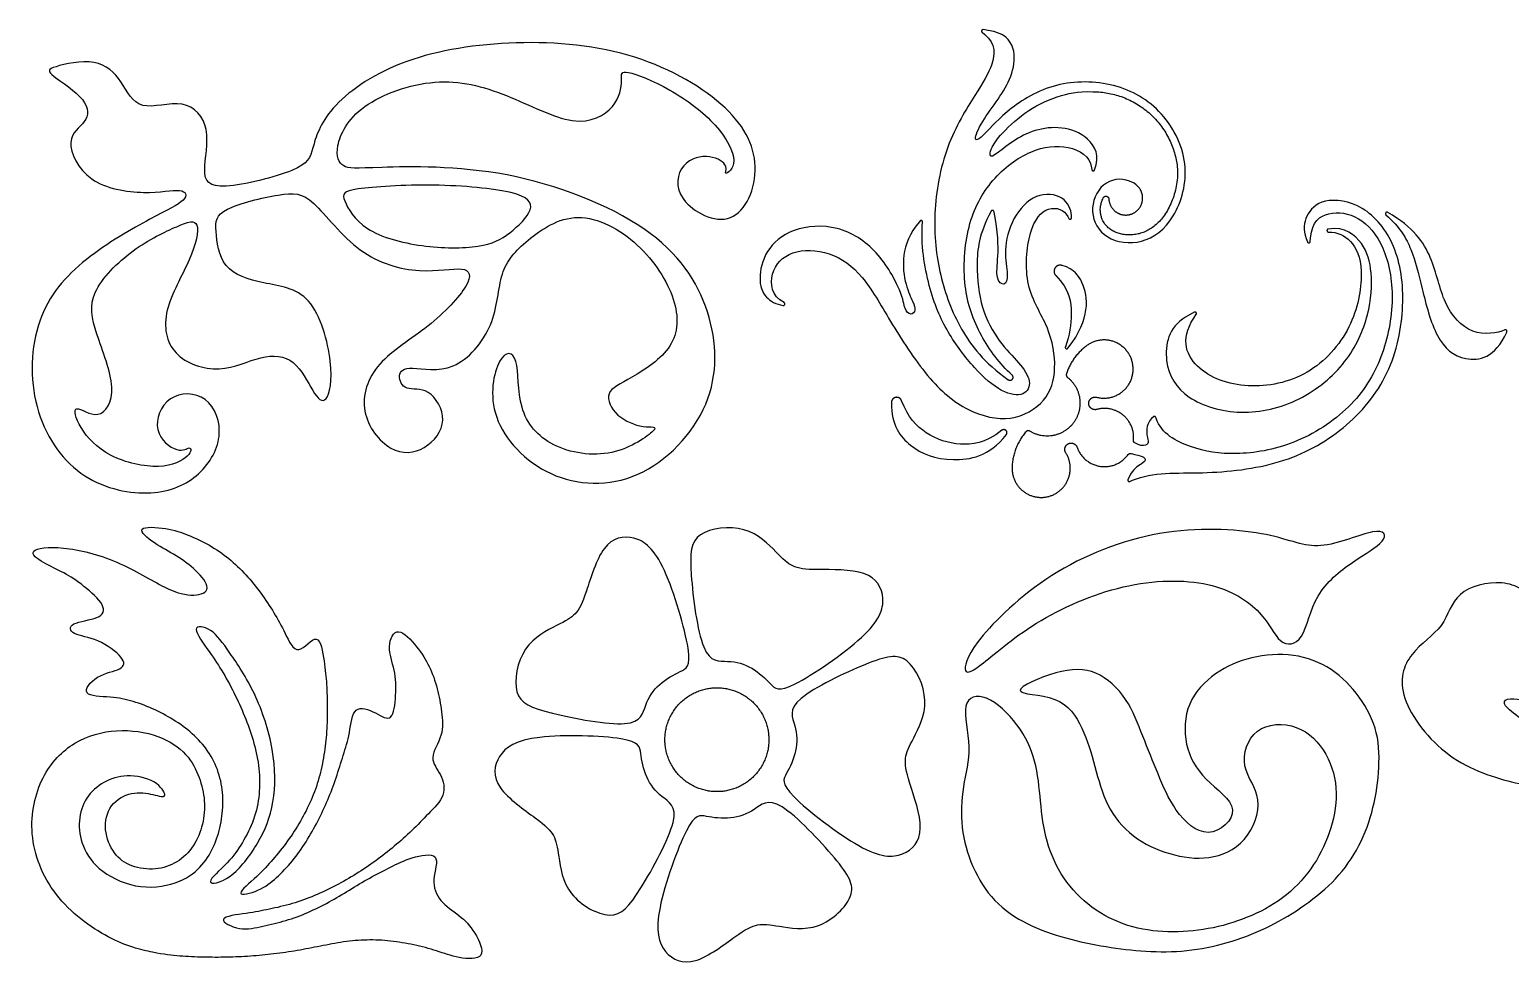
# Model space of a CAD drawing. Header units: millimetres. Extents: x -103 to 104, y -99 to 78.
# Drawn here: x -102.5 to -29.7, y -16.3 to 29.6 of the extents above; entities that cross this region are included whole.
import ezdxf

# ---------------------------------------------------------------- set-up
doc = ezdxf.new("R2010")
doc.units = ezdxf.units.MM
doc.header["$MEASUREMENT"] = 0
doc.layers.add('Default', color=18, linetype='Continuous')

msp = doc.modelspace()

# ---------------------------------------------------------------- linework, layer by layer
at = {"color": 5, "linetype": 'ByBlock', "lineweight": -2}
for points, knots in [([(-85.202, 22.861), (-83.865, 22.902), (-81.508, 22.957), (-79.055, 22.489), (-76.602, 22.02), (-74.053, 21.028), (-72.323, 19.836), (-70.594, 18.644), (-69.684, 17.252), (-68.72, 14.275), (-68.664, 12.69), (-69.285, 11.223), (-69.905, 9.755), (-71.2, 8.404), (-72.626, 7.771), (-74.053, 7.137), (-75.61, 7.219), (-76.892, 7.805), (-78.173, 8.391), (-79.179, 9.479), (-79.565, 10.575), (-79.951, 11.671), (-79.717, 12.773), (-79.42, 13.31), (-79.124, 13.848), (-78.766, 13.82), (-78.621, 13.324), (-78.476, 12.828), (-78.545, 11.863), (-78.318, 11.064), (-78.091, 10.265), (-77.567, 9.631), (-75.955, 8.818), (-74.866, 8.639), (-73.908, 8.845), (-72.95, 9.052), (-72.123, 9.645), (-71.875, 9.9), (-71.627, 10.155), (-71.958, 10.072), (-72.365, 10.127), (-72.771, 10.182), (-73.254, 10.375), (-73.598, 10.685), (-73.943, 10.995), (-74.149, 11.422), (-73.929, 12.029), (-73.074, 12.387), (-71.476, 13.434), (-71.055, 14.082), (-70.635, 14.73), (-70.594, 15.502), (-70.883, 16.384), (-71.173, 17.266), (-71.793, 18.258), (-73.502, 19.829), (-74.59, 20.408), (-75.562, 20.401), (-76.533, 20.394), (-77.388, 19.801), (-78.022, 19.278), (-78.656, 18.754), (-79.069, 18.299), (-79.283, 17.61), (-79.496, 16.921), (-79.51, 15.998), (-79.875, 15.123), (-80.24, 14.248), (-80.957, 13.421), (-81.701, 13.104), (-82.445, 12.787), (-83.217, 12.98), (-83.686, 12.993), (-84.154, 13.007), (-84.32, 12.842), (-84.361, 12.387), (-84.237, 12.098), (-83.713, 11.919), (-83.314, 12.029), (-82.935, 11.795), (-82.556, 11.56), (-81.839, 10.403), (-82.638, 9.383), (-83.128, 9.094), (-83.617, 8.804), (-84.196, 8.735), (-84.767, 9.059), (-85.339, 9.383), (-85.904, 10.1), (-86.049, 10.878), (-86.194, 11.657), (-85.918, 12.497), (-85.312, 13.186), (-84.705, 13.875), (-83.768, 14.413), (-82.115, 15.722), (-81.398, 16.494), (-80.778, 17.541), (-80.874, 17.817), (-81.295, 17.865), (-81.715, 17.913), (-82.459, 17.734), (-83.369, 17.789), (-84.278, 17.844), (-85.353, 18.134), (-86.276, 18.809), (-87.2, 19.484), (-87.972, 20.545), (-88.557, 21.083), (-89.143, 21.62), (-89.543, 21.634), (-91.086, 21.372), (-92.23, 21.097), (-92.809, 20.807), (-93.387, 20.518), (-93.401, 20.215), (-93.367, 19.712), (-93.332, 19.209), (-93.25, 18.506), (-92.864, 18.037), (-92.478, 17.569), (-91.789, 17.335), (-90.259, 17.031), (-89.419, 16.962), (-88.819, 16.28), (-88.22, 15.598), (-87.861, 14.303), (-87.751, 13.331), (-87.641, 12.36), (-87.779, 11.712), (-87.958, 11.491), (-88.137, 11.271), (-88.357, 11.478), (-88.612, 11.891), (-88.867, 12.304), (-89.157, 12.925), (-89.577, 13.262), (-89.997, 13.6), (-90.549, 13.655), (-91.162, 13.503), (-91.775, 13.352), (-92.45, 12.993), (-93.215, 12.959), (-93.98, 12.925), (-94.834, 13.214), (-95.331, 13.738), (-95.827, 14.261), (-95.964, 15.019), (-95.765, 15.839), (-95.565, 16.659), (-95.027, 17.541), (-94.69, 18.313), (-94.352, 19.085), (-94.214, 19.746), (-94.311, 20.022), (-94.407, 20.297), (-94.738, 20.187), (-95.868, 19.705), (-96.667, 19.333), (-98.225, 18.189), (-98.982, 17.417), (-99.299, 16.735), (-99.616, 16.053), (-99.492, 15.46), (-99.224, 14.654), (-98.955, 13.848), (-98.128, 11.808), (-98.79, 10.789), (-99.575, 10.651), (-100.03, 11.023), (-100.209, 10.995), (-100.388, 10.968), (-100.292, 10.54), (-100.002, 10.065), (-99.713, 9.59), (-99.231, 9.066), (-98.528, 8.701), (-97.825, 8.336), (-96.902, 8.129), (-95.496, 8.184), (-95.014, 8.446), (-94.786, 8.666), (-94.559, 8.887), (-94.586, 9.066), (-94.793, 9.066), (-94.972, 8.887), (-95.303, 8.983), (-95.634, 9.08), (-96.116, 9.452), (-96.233, 9.969), (-96.35, 10.485), (-96.102, 11.147), (-95.613, 11.478), (-95.124, 11.808), (-94.393, 11.808), (-93.897, 11.443), (-93.401, 11.078), (-93.139, 10.348), (-93.222, 9.631), (-93.305, 8.914), (-93.732, 8.212), (-94.345, 7.702), (-94.958, 7.192), (-95.758, 6.875), (-96.771, 6.854), (-97.784, 6.833), (-99.01, 7.109), (-100.016, 7.833), (-101.022, 8.556), (-101.808, 9.727), (-102.173, 11.099), (-102.538, 12.47), (-102.483, 14.041), (-102.042, 15.302), (-101.601, 16.563), (-100.774, 17.514), (-99.747, 18.334), (-98.721, 19.154), (-97.494, 19.843), (-96.619, 20.311), (-95.744, 20.78), (-95.22, 21.028), (-94.993, 21.255), (-94.765, 21.483), (-94.834, 21.689), (-95.172, 21.724), (-95.51, 21.758), (-96.116, 21.62), (-96.936, 21.634), (-97.756, 21.648), (-98.79, 21.813), (-99.485, 22.296), (-100.181, 22.778), (-100.54, 23.577), (-100.512, 24.087), (-100.485, 24.597), (-100.071, 24.818), (-99.851, 25.114), (-99.63, 25.41), (-99.603, 25.782), (-100.278, 26.609), (-100.981, 27.064), (-101.325, 27.333), (-101.67, 27.601), (-101.656, 27.684), (-100.815, 27.946), (-99.988, 28.125), (-99.375, 28.022), (-98.762, 27.918), (-98.362, 27.532), (-98.045, 27.064), (-97.728, 26.595), (-97.494, 26.044), (-96.977, 25.913), (-96.461, 25.782), (-95.661, 26.072), (-95.041, 25.968), (-94.421, 25.865), (-93.98, 25.369), (-93.856, 24.721), (-93.732, 24.073), (-94.118, 22.475), (-93.732, 21.896), (-92.864, 21.944), (-91.996, 21.992), (-90.452, 22.378), (-89.639, 22.716), (-88.826, 23.054), (-88.743, 23.343), (-88.605, 23.832), (-88.468, 24.321), (-88.082, 25.7), (-85.767, 27.381), (-84.264, 27.966), (-82.762, 28.552), (-80.916, 28.883), (-77.016, 29.062), (-74.962, 28.91), (-73.116, 28.38), (-71.269, 27.849), (-67.989, 26.03), (-66.887, 23.991), (-66.852, 22.909), (-66.818, 21.827), (-67.3, 20.683), (-68.072, 20.394), (-68.844, 20.104), (-69.905, 20.669), (-70.828, 21.896), (-70.69, 22.557), (-70.029, 23.329), (-69.505, 23.439), (-69.092, 23.384), (-68.678, 23.329), (-68.375, 23.109), (-68.299, 22.916), (-68.223, 22.723), (-68.375, 22.557), (-68.21, 22.585), (-67.893, 22.778), (-67.9, 23.205), (-67.907, 23.632), (-68.237, 24.294), (-68.816, 24.935), (-69.395, 25.575), (-70.222, 26.196), (-71.049, 26.664), (-71.875, 27.133), (-72.702, 27.45), (-73.088, 27.532), (-73.474, 27.615), (-73.419, 27.463), (-73.433, 26.802), (-73.502, 26.292), (-74.246, 25.41), (-74.921, 25.038), (-75.844, 25.169), (-76.768, 25.3), (-77.939, 25.934), (-79.09, 26.395), (-80.24, 26.857), (-81.37, 27.146), (-82.611, 27.05), (-83.851, 26.954), (-85.202, 26.471), (-86.91, 25.231), (-87.269, 24.473), (-87.372, 23.936), (-87.475, 23.398), (-87.324, 23.081), (-87.09, 22.936), (-86.855, 22.792), (-86.538, 22.819), (-85.202, 22.861)], [0, 0, 0, 0, 0.008065, 0.008065, 0.008065, 0.016129, 0.016129, 0.016129, 0.024194, 0.024194, 0.032258, 0.032258, 0.032258, 0.040323, 0.040323, 0.040323, 0.048387, 0.048387, 0.048387, 0.056452, 0.056452, 0.056452, 0.064516, 0.064516, 0.064516, 0.072581, 0.072581, 0.072581, 0.080645, 0.080645, 0.080645, 0.08871, 0.08871, 0.096774, 0.096774, 0.096774, 0.104839, 0.104839, 0.104839, 0.112903, 0.112903, 0.112903, 0.120968, 0.120968, 0.120968, 0.129032, 0.129032, 0.137097, 0.145161, 0.145161, 0.145161, 0.153226, 0.153226, 0.153226, 0.16129, 0.16129, 0.169355, 0.169355, 0.169355, 0.177419, 0.177419, 0.177419, 0.185484, 0.185484, 0.185484, 0.193548, 0.193548, 0.193548, 0.201613, 0.201613, 0.201613, 0.209677, 0.209677, 0.209677, 0.217742, 0.217742, 0.225806, 0.225806, 0.233871, 0.233871, 0.233871, 0.241935, 0.25, 0.25, 0.25, 0.258065, 0.258065, 0.258065, 0.266129, 0.266129, 0.266129, 0.274194, 0.274194, 0.274194, 0.282258, 0.282258, 0.290323, 0.290323, 0.298387, 0.298387, 0.298387, 0.306452, 0.306452, 0.306452, 0.314516, 0.314516, 0.314516, 0.322581, 0.322581, 0.322581, 0.330645, 0.330645, 0.33871, 0.33871, 0.33871, 0.346774, 0.346774, 0.346774, 0.354839, 0.354839, 0.354839, 0.362903, 0.362903, 0.370968, 0.370968, 0.370968, 0.379032, 0.379032, 0.379032, 0.387097, 0.387097, 0.387097, 0.395161, 0.395161, 0.395161, 0.403226, 0.403226, 0.403226, 0.41129, 0.41129, 0.41129, 0.419355, 0.419355, 0.419355, 0.427419, 0.427419, 0.427419, 0.435484, 0.435484, 0.435484, 0.443548, 0.443548, 0.443548, 0.451613, 0.451613, 0.451613, 0.459677, 0.459677, 0.467742, 0.467742, 0.475806, 0.475806, 0.475806, 0.483871, 0.483871, 0.483871, 0.491935, 0.5, 0.5, 0.508065, 0.508065, 0.508065, 0.516129, 0.516129, 0.516129, 0.524194, 0.524194, 0.524194, 0.532258, 0.532258, 0.540323, 0.540323, 0.540323, 0.548387, 0.548387, 0.556452, 0.556452, 0.556452, 0.564516, 0.564516, 0.564516, 0.572581, 0.572581, 0.572581, 0.580645, 0.580645, 0.580645, 0.58871, 0.58871, 0.58871, 0.596774, 0.596774, 0.596774, 0.604839, 0.604839, 0.604839, 0.612903, 0.612903, 0.612903, 0.620968, 0.620968, 0.620968, 0.629032, 0.629032, 0.629032, 0.637097, 0.637097, 0.637097, 0.645161, 0.645161, 0.645161, 0.653226, 0.653226, 0.653226, 0.66129, 0.66129, 0.66129, 0.669355, 0.669355, 0.669355, 0.677419, 0.677419, 0.677419, 0.685484, 0.685484, 0.685484, 0.693548, 0.693548, 0.693548, 0.701613, 0.701613, 0.709677, 0.709677, 0.709677, 0.717742, 0.717742, 0.725806, 0.725806, 0.725806, 0.733871, 0.733871, 0.733871, 0.741935, 0.741935, 0.741935, 0.75, 0.75, 0.75, 0.758065, 0.758065, 0.758065, 0.766129, 0.774194, 0.774194, 0.774194, 0.782258, 0.782258, 0.782258, 0.790323, 0.790323, 0.790323, 0.798387, 0.806452, 0.806452, 0.806452, 0.814516, 0.814516, 0.822581, 0.822581, 0.822581, 0.830645, 0.83871, 0.83871, 0.83871, 0.846774, 0.846774, 0.846774, 0.854839, 0.854839, 0.862903, 0.862903, 0.870968, 0.870968, 0.870968, 0.879032, 0.879032, 0.879032, 0.887097, 0.887097, 0.895161, 0.895161, 0.895161, 0.903226, 0.903226, 0.903226, 0.91129, 0.91129, 0.91129, 0.919355, 0.919355, 0.919355, 0.927419, 0.927419, 0.935484, 0.935484, 0.943548, 0.943548, 0.943548, 0.951613, 0.951613, 0.951613, 0.959677, 0.959677, 0.959677, 0.967742, 0.967742, 0.975806, 0.975806, 0.975806, 0.983871, 0.983871, 0.983871, 1, 1, 1, 1]), ([(-86.373, 21.8), (-85.615, 21.91), (-84.14, 22.006), (-82.666, 21.986), (-81.191, 21.965), (-79.717, 21.827), (-78.869, 21.62), (-78.022, 21.414), (-77.801, 21.138), (-77.918, 20.78), (-78.035, 20.421), (-78.49, 19.98), (-78.924, 19.65), (-79.358, 19.319), (-79.772, 19.098), (-81.205, 18.878), (-82.225, 18.878), (-83.238, 19.016), (-84.251, 19.154), (-85.257, 19.429), (-86.58, 20.284), (-86.897, 20.862), (-87.034, 21.214), (-87.172, 21.565), (-87.131, 21.689), (-86.373, 21.8)], [0, 0, 0, 0, 0.1, 0.1, 0.1, 0.2, 0.2, 0.2, 0.3, 0.3, 0.3, 0.4, 0.4, 0.4, 0.5, 0.5, 0.6, 0.6, 0.6, 0.7, 0.7, 0.8, 0.8, 0.8, 1, 1, 1, 1]), ([(-69.381, -0.718), (-69.703, 0.064), (-69.913, 1.714), (-69.993, 2.815), (-70.072, 3.916), (-70.022, 4.466), (-69.533, 4.799), (-69.044, 5.132), (-68.118, 5.248), (-67.404, 5.044), (-66.69, 4.841), (-66.189, 4.319), (-65.833, 3.956), (-65.477, 3.593), (-65.265, 3.391), (-64.998, 3.265), (-64.731, 3.139), (-64.408, 3.089), (-63.107, 3.076), (-62.13, 3.112), (-61.503, 2.891), (-60.877, 2.67), (-60.602, 2.192), (-60.569, 1.664), (-60.537, 1.135), (-60.747, 0.556), (-61.623, -0.255), (-62.499, -1.066), (-64.041, -2.108), (-64.885, -2.536), (-65.728, -2.963), (-65.873, -2.775), (-66.105, -2.528), (-66.336, -2.282), (-66.655, -1.978), (-67.379, -1.558), (-67.784, -1.442), (-68.204, -1.428), (-68.624, -1.413), (-69.059, -1.5), (-69.381, -0.718)], [0, 0, 0, 0, 0.066667, 0.066667, 0.066667, 0.133333, 0.133333, 0.133333, 0.2, 0.2, 0.2, 0.266667, 0.266667, 0.266667, 0.333333, 0.333333, 0.333333, 0.4, 0.4, 0.466667, 0.466667, 0.466667, 0.533333, 0.533333, 0.533333, 0.6, 0.6, 0.6, 0.666667, 0.666667, 0.666667, 0.733333, 0.733333, 0.733333, 0.8, 0.8, 0.866667, 0.866667, 0.866667, 1, 1, 1, 1]), ([(-56.523, -1.801), (-56.544, -1.553), (-56.378, -1.029), (-54.889, 0.749), (-53.566, 2.004), (-51.96, 2.975), (-50.355, 3.947), (-48.466, 4.636), (-44.758, 5.188), (-42.939, 5.05), (-40.499, 4.554), (-39.879, 4.195), (-38.17, 4.333), (-37.081, 4.829), (-36.481, 4.94), (-35.881, 5.05), (-35.771, 4.774), (-36.012, 4.478), (-36.254, 4.181), (-36.846, 3.864), (-37.474, 3.437), (-38.101, 3.01), (-38.762, 2.472), (-39.162, 1.783), (-39.562, 1.094), (-39.7, 0.253), (-39.982, -0.188), (-40.265, -0.629), (-40.692, -0.671), (-41.326, -0.147), (-41.533, 0.418), (-42.057, 0.977), (-42.58, 1.535), (-44.262, 2.638), (-47.239, 2.582), (-48.749, 2.231), (-50.258, 1.88), (-51.788, 1.204), (-54.242, -0.312), (-55.165, -1.153), (-55.73, -1.587), (-56.295, -2.021), (-56.502, -2.049), (-56.523, -1.801)], [0, 0, 0, 0, 0.055556, 0.055556, 0.111111, 0.111111, 0.111111, 0.166667, 0.166667, 0.222222, 0.222222, 0.277778, 0.277778, 0.333333, 0.333333, 0.333333, 0.388889, 0.388889, 0.388889, 0.444444, 0.444444, 0.444444, 0.5, 0.5, 0.5, 0.555556, 0.555556, 0.555556, 0.611111, 0.611111, 0.666667, 0.666667, 0.666667, 0.722222, 0.777778, 0.777778, 0.777778, 0.833333, 0.833333, 0.888889, 0.888889, 0.888889, 1, 1, 1, 1]), ([(-73.272, -4.486), (-74.115, -4.551), (-75.75, -4.241), (-77.892, -3.712), (-78.4, -3.494), (-78.566, -2.926), (-78.732, -2.358), (-78.555, -1.441), (-78.141, -0.825), (-77.727, -0.209), (-77.076, 0.106), (-76.621, 0.333), (-76.166, 0.559), (-75.908, 0.698), (-75.705, 0.913), (-75.503, 1.128), (-75.356, 1.42), (-75.148, 2.037), (-74.941, 2.653), (-74.674, 3.594), (-74.27, 4.121), (-73.866, 4.649), (-73.327, 4.763), (-72.814, 4.63), (-72.301, 4.498), (-71.815, 4.119), (-71.315, 3.035), (-70.814, 1.952), (-70.299, 0.163), (-70.154, -0.772), (-70.008, -1.706), (-70.232, -1.785), (-70.538, -1.93), (-70.843, -2.074), (-71.231, -2.283), (-71.543, -2.562), (-71.854, -2.842), (-72.09, -3.192), (-72.233, -3.586), (-72.377, -3.981), (-72.428, -4.421), (-73.272, -4.486)], [0, 0, 0, 0, 0.066667, 0.066667, 0.133333, 0.133333, 0.133333, 0.2, 0.2, 0.2, 0.266667, 0.266667, 0.266667, 0.333333, 0.333333, 0.333333, 0.4, 0.4, 0.4, 0.466667, 0.466667, 0.466667, 0.533333, 0.533333, 0.533333, 0.6, 0.6, 0.6, 0.666667, 0.666667, 0.666667, 0.733333, 0.733333, 0.733333, 0.8, 0.8, 0.8, 0.866667, 0.866667, 0.866667, 1, 1, 1, 1]), ([(-25.415, -7.56), (-25.748, -7.673), (-26.354, -7.719), (-27.033, -7.707), (-27.713, -7.695), (-28.467, -7.625), (-30.447, -7.169), (-31.674, -6.783), (-32.709, -6.03), (-33.743, -5.276), (-34.584, -4.154), (-34.891, -3.243), (-35.198, -2.331), (-34.97, -1.63), (-34.54, -1.087), (-34.111, -0.543), (-33.48, -0.158), (-32.744, 0.841), (-32.638, 1.455), (-32.165, 1.867), (-31.692, 2.279), (-30.851, 2.489), (-30.132, 2.428), (-29.413, 2.366), (-28.817, 2.033), (-27.985, 1.052), (-27.152, 0.07), (-26.083, -1.56), (-25.128, -2.875), (-24.172, -4.189), (-23.331, -5.188), (-22.954, -5.793), (-22.577, -6.398), (-22.665, -6.608), (-22.946, -6.661), (-23.226, -6.713), (-23.699, -6.608), (-24.278, -6.249), (-24.856, -5.889), (-25.54, -5.276), (-26.144, -4.908), (-26.749, -4.54), (-27.275, -4.417), (-27.713, -4.172), (-28.151, -3.926), (-28.502, -3.558), (-28.984, -3.383), (-29.466, -3.208), (-30.079, -3.225), (-30.001, -3.497), (-29.922, -3.769), (-29.15, -4.294), (-27.45, -5.311), (-26.521, -5.802), (-25.382, -6.556), (-25.172, -6.818), (-25.097, -7.041), (-25.022, -7.263), (-25.082, -7.446), (-25.415, -7.56)], [0, 0, 0, 0, 0.045455, 0.045455, 0.045455, 0.090909, 0.090909, 0.136364, 0.136364, 0.136364, 0.181818, 0.181818, 0.181818, 0.227273, 0.227273, 0.227273, 0.272727, 0.272727, 0.318182, 0.318182, 0.318182, 0.363636, 0.363636, 0.363636, 0.409091, 0.409091, 0.409091, 0.454545, 0.454545, 0.454545, 0.5, 0.5, 0.5, 0.545455, 0.545455, 0.545455, 0.590909, 0.590909, 0.590909, 0.636364, 0.636364, 0.636364, 0.681818, 0.681818, 0.681818, 0.727273, 0.727273, 0.727273, 0.772727, 0.772727, 0.772727, 0.818182, 0.818182, 0.863636, 0.863636, 0.909091, 0.909091, 0.909091, 1, 1, 1, 1]), ([(-64.595, -3.254), (-63.951, -2.706), (-62.446, -1.996), (-61.424, -1.58), (-60.402, -1.165), (-59.863, -1.043), (-59.395, -1.405), (-58.927, -1.767), (-58.531, -2.612), (-58.504, -3.354), (-58.476, -4.096), (-58.819, -4.733), (-59.053, -5.184), (-59.288, -5.635), (-59.415, -5.899), (-59.453, -6.192), (-59.49, -6.485), (-59.437, -6.808), (-59.243, -7.428), (-59.048, -8.049), (-58.712, -8.967), (-58.728, -9.631), (-58.745, -10.295), (-59.114, -10.704), (-59.607, -10.898), (-60.099, -11.093), (-60.715, -11.072), (-61.757, -10.489), (-62.799, -9.907), (-64.267, -8.762), (-64.934, -8.092), (-65.601, -7.422), (-65.467, -7.226), (-65.304, -6.93), (-65.142, -6.633), (-64.951, -6.236), (-64.863, -5.827), (-64.775, -5.418), (-64.791, -4.996), (-64.907, -4.592), (-65.023, -4.189), (-65.239, -3.802), (-64.595, -3.254)], [0, 0, 0, 0, 0.066667, 0.066667, 0.066667, 0.133333, 0.133333, 0.133333, 0.2, 0.2, 0.2, 0.266667, 0.266667, 0.266667, 0.333333, 0.333333, 0.333333, 0.4, 0.4, 0.4, 0.466667, 0.466667, 0.466667, 0.533333, 0.533333, 0.533333, 0.6, 0.6, 0.6, 0.666667, 0.666667, 0.666667, 0.733333, 0.733333, 0.733333, 0.8, 0.8, 0.8, 0.866667, 0.866667, 0.866667, 1, 1, 1, 1]), ([(-70.89, -9.351), (-71.089, -10.173), (-71.89, -11.632), (-72.472, -12.569), (-73.055, -13.506), (-73.419, -13.921), (-74.01, -13.904), (-74.602, -13.886), (-75.419, -13.435), (-75.877, -12.851), (-76.335, -12.267), (-76.433, -11.55), (-76.508, -11.047), (-76.583, -10.544), (-76.635, -10.256), (-76.777, -9.997), (-76.92, -9.738), (-77.152, -9.508), (-77.674, -9.12), (-78.196, -8.732), (-79.008, -8.187), (-79.385, -7.64), (-79.762, -7.094), (-79.704, -6.545), (-79.419, -6.099), (-79.135, -5.652), (-78.625, -5.307), (-76.254, -5.024), (-74.393, -5.087), (-73.46, -5.238), (-72.526, -5.388), (-72.52, -5.625), (-72.477, -5.961), (-72.434, -6.296), (-72.355, -6.729), (-72.186, -7.112), (-72.016, -7.495), (-71.756, -7.827), (-71.425, -8.085), (-71.094, -8.344), (-70.691, -8.529), (-70.89, -9.351)], [0, 0, 0, 0, 0.066667, 0.066667, 0.066667, 0.133333, 0.133333, 0.133333, 0.2, 0.2, 0.2, 0.266667, 0.266667, 0.266667, 0.333333, 0.333333, 0.333333, 0.4, 0.4, 0.4, 0.466667, 0.466667, 0.466667, 0.533333, 0.533333, 0.533333, 0.6, 0.6, 0.666667, 0.666667, 0.666667, 0.733333, 0.733333, 0.733333, 0.8, 0.8, 0.8, 0.866667, 0.866667, 0.866667, 1, 1, 1, 1]), ([(-65.528, -8.589), (-64.808, -9.033), (-63.668, -10.245), (-62.956, -11.088), (-62.245, -11.932), (-61.963, -12.407), (-62.162, -12.963), (-62.362, -13.52), (-63.044, -14.159), (-63.74, -14.414), (-64.437, -14.669), (-65.15, -14.54), (-65.651, -14.456), (-66.152, -14.372), (-66.442, -14.333), (-66.733, -14.388), (-67.023, -14.443), (-67.314, -14.593), (-67.844, -14.97), (-68.374, -15.346), (-69.143, -15.95), (-69.78, -16.14), (-70.416, -16.329), (-70.92, -16.104), (-71.257, -15.696), (-71.594, -15.287), (-71.764, -14.695), (-71.532, -13.524), (-71.3, -12.353), (-70.665, -10.603), (-70.234, -9.762), (-69.803, -8.921), (-69.575, -8.988), (-69.243, -9.051), (-68.911, -9.114), (-68.474, -9.172), (-68.058, -9.129), (-67.641, -9.087), (-67.245, -8.942), (-66.897, -8.707), (-66.549, -8.472), (-66.248, -8.146), (-65.528, -8.589)], [0, 0, 0, 0, 0.066667, 0.066667, 0.066667, 0.133333, 0.133333, 0.133333, 0.2, 0.2, 0.2, 0.266667, 0.266667, 0.266667, 0.333333, 0.333333, 0.333333, 0.4, 0.4, 0.4, 0.466667, 0.466667, 0.466667, 0.533333, 0.533333, 0.533333, 0.6, 0.6, 0.6, 0.666667, 0.666667, 0.666667, 0.733333, 0.733333, 0.733333, 0.8, 0.8, 0.8, 0.866667, 0.866667, 0.866667, 1, 1, 1, 1])]:
    msp.add_open_spline(points, degree=3, knots=knots, dxfattribs=at)
for points in [[(-97.444, -3.404), (-97.089, -3.512), (-96.345, -3.798), (-95.336, -4.356), (-94.402, -5.055), (-93.647, -5.946), (-93.16, -7.011), (-92.988, -8.168), (-93.085, -9.329), (-93.402, -10.451), (-93.996, -11.463), (-94.991, -12.318), (-97.076, -12.72), (-99.129, -11.817), (-100.018, -10.517), (-100.171, -9.248), (-99.818, -8.1), (-98.913, -7.308), (-97.81, -6.957), (-96.267, -7.244), (-95.67, -8.217), (-96.41, -7.968), (-97.52, -7.793), (-98.646, -8.419), (-98.929, -9.73), (-98.426, -10.934), (-97.571, -11.573), (-96.316, -11.711), (-95.269, -11.372), (-94.423, -10.54), (-93.983, -9.447), (-93.884, -8.28), (-94.153, -7.138), (-94.732, -5.975), (-96.098, -5.019), (-98.271, -4.688), (-100.383, -5.267), (-102.038, -6.958), (-102.722, -9.868), (-101.516, -13.054), (-98.555, -15.243), (-96.306, -15.806), (-95.153, -15.929), (-93.994, -15.985), (-92.835, -15.986), (-91.676, -15.935), (-90.521, -15.829), (-89.374, -15.657), (-88.237, -15.434), (-87.099, -15.208), (-85.942, -15.104), (-84.78, -15.161), (-83.641, -15.352), (-82.497, -15.654), (-81.488, -16.038), (-79.987, -16.133), (-80.632, -14.671), (-81.366, -13.915), (-82.416, -13.245), (-82.814, -12.216), (-82.236, -10.754), (-83.826, -11.071), (-84.766, -11.529), (-85.823, -12.076), (-86.808, -12.673), (-87.803, -13.272), (-88.839, -13.794), (-89.929, -14.196), (-91.068, -14.441), (-92.172, -14.721), (-93.527, -14.026), (-91.755, -13.816), (-90.779, -13.631), (-89.606, -13.359), (-88.525, -12.966), (-87.473, -12.469), (-86.468, -11.891), (-85.506, -11.241), (-84.597, -10.525), (-83.716, -9.755), (-82.947, -8.934), (-82.026, -8.032), (-82.242, -6.958), (-82.963, -6.218), (-82.154, -5.068), (-82.266, -3.907), (-82.452, -2.77), (-82.86, -1.647), (-83.425, -0.751), (-84.474, 0.402), (-85.004, -0.685), (-84.539, -1.861), (-84.497, -3.075), (-84.68, -4.49), (-85.462, -3.952), (-86.652, -3.493), (-86.772, -5.016), (-87.114, -6.03), (-87.451, -7.164), (-87.863, -8.242), (-88.352, -9.297), (-88.927, -10.303), (-89.586, -11.262), (-90.397, -12.092), (-91.207, -12.736), (-92.615, -13.066), (-91.254, -11.942), (-90.585, -11.197), (-89.826, -10.265), (-89.204, -9.297), (-88.673, -8.261), (-88.279, -7.168), (-88.04, -6.032), (-87.917, -4.875), (-87.885, -3.728), (-87.922, -2.524), (-88.027, -1.536), (-88.308, 0.223), (-89.378, -1.33), (-89.981, 0.014), (-90.504, 0.955), (-91.154, 1.943), (-91.881, 2.84), (-92.722, 3.649), (-93.672, 4.301), (-94.76, 4.812), (-95.72, 5.135), (-97.47, 5.242), (-96.399, 4.337), (-95.306, 3.789), (-94.342, 3.076), (-93.53, 2.09), (-94.38, 1.72), (-95.732, 2.019), (-98.164, 3.588), (-101.066, 4.308), (-102.768, 4.051), (-101.886, 3.396), (-100.831, 2.943), (-99.904, 2.334), (-98.739, 1.282), (-98.991, 0.657), (-100.657, 0.484), (-100.528, -0.136), (-99.181, -0.279), (-97.801, -1.302), (-97.902, -1.847), (-99.28, -2.064), (-100.126, -3.163), (-98.476, -3.15), (-97.799, -3.296), (-97.444, -3.404)], [(-93.649, -12.255), (-93.652, -12.092), (-92.693, -11.3), (-92.067, -10.37), (-91.463, -9.211), (-91.208, -7.97), (-91.221, -6.698), (-91.478, -5.456), (-91.893, -4.258), (-92.402, -3.11), (-93.017, -1.961), (-93.64, -1.026), (-94.707, 0.407), (-93.582, 0.249), (-92.779, -0.87), (-91.421, -2.875), (-90.441, -5.806), (-90.441, -8.467), (-91.207, -10.362), (-92.679, -12.274), (-93.647, -12.417), (-93.649, -12.255)], [(-50.141, -6.598), (-50.317, -5.95), (-50.694, -4.666), (-51.802, -3.005), (-54.807, -3.096), (-51.885, -1.78), (-50.048, -1.764), (-48.483, -3.235), (-47.798, -5.112), (-47.027, -6.968), (-46.299, -8.769), (-44.602, -10.394), (-42.696, -8.677), (-44.878, -7.263), (-45.796, -5.567), (-45.706, -3.429), (-44.256, -1.922), (-42.487, -1.153), (-40.339, -0.983), (-38.441, -1.722), (-37.064, -3.134), (-36.147, -4.902), (-36.142, -6.903), (-36.454, -8.881), (-37.197, -10.753), (-38.414, -12.358), (-40.001, -13.587), (-41.727, -14.597), (-43.606, -15.302), (-45.619, -15.72), (-47.649, -15.716), (-49.583, -15.485), (-51.587, -15.068), (-53.469, -14.423), (-55.168, -13.279), (-56.225, -11.543), (-56.771, -9.608), (-56.681, -7.572), (-56.151, -5.716), (-56.805, -3.304), (-55.544, -2.905), (-53.826, -4.531), (-52.995, -6.289), (-52.826, -8.313), (-52.595, -10.297), (-51.756, -12.143), (-50.354, -13.603), (-48.547, -14.516), (-46.551, -14.803), (-44.552, -14.639), (-42.628, -14.078), (-40.846, -13.14), (-39.434, -11.69), (-38.544, -9.886), (-38.114, -7.903), (-38.629, -5.913), (-40.088, -4.41), (-42.429, -4.516), (-43.094, -6.702), (-41.756, -8.071), (-42.632, -10.453), (-44.532, -11.244), (-46.473, -10.983), (-48.339, -10.128), (-49.635, -8.549), (-49.964, -7.245), (-50.141, -6.598)]]:
    msp.add_open_spline(points, degree=3, dxfattribs=at)
msp.add_rational_spline([(-66.177, -5.28), (-66.177, -2.724), (-68.733, -2.724), (-71.289, -2.724), (-71.289, -5.28), (-71.289, -7.836), (-68.733, -7.836), (-66.177, -7.836), (-66.177, -5.28)], [1, 0.707106781187, 1, 0.707106781187, 1, 0.707106781187, 1, 0.707106781187, 1], degree=2, knots=[0, 0, 0, 23.098246, 23.098246, 46.196492, 46.196492, 69.294737, 69.294737, 92.392983, 92.392983, 92.392983], dxfattribs=at)
at = {"layer": 'Default', "color": 5}
for p, q in [((-55.692, 29.509), (-55.553, 29.392)), ((-55.385, 29.6), (-55.635, 29.637)), ((-50.309, 22.847), (-50.296, 22.754)), ((-55.102, 20.661), (-55.109, 20.692)), ((-51.474, 20.45), (-51.426, 20.355)), ((-51.289, 20.391), (-51.294, 20.495)), ((-58.742, 20.228), (-58.774, 20.19)), ((-58.615, 20.164), (-58.614, 20.174)), ((-39.748, 19.364), (-39.688, 19.198)), ((-39.547, 19.217), (-39.532, 19.394)), ((-45.252, 15.741), (-45.678, 15.501)), ((-45.28, 15.447), (-45.156, 15.639)), ((-29.881, 14.766), (-29.878, 14.774)), ((-47.128, 10.523), (-47.145, 10.571)), ((-48.459, 7.634), (-48.517, 7.518)), ((-48.424, 7.419), (-48.286, 7.477))]:
    msp.add_line(p, q, dxfattribs=at)
for points, knots in [([(-55.553, 29.392), (-54.998, 28.925), (-55.113, 27.889), (-55.912, 26.623), (-57.545, 24), (-58.172, 20.521), (-57.833, 17.5), (-56.865, 14.921), (-55.604, 13.268), (-54.401, 12.419)], [2128.868399, 2128.868399, 2128.868399, 2128.868399, 2147.993061, 2167.117724, 2186.242386, 2205.367048, 2224.491711, 2243.616373, 2262.176178, 2262.176178, 2262.176178, 2262.176178]), ([(-48.025, 21.928), (-48.141, 22.049), (-48.697, 22.377), (-49.859, 22.215), (-50.491, 20.654), (-49.693, 19.255), (-47.8, 18.995), (-46.155, 20.209), (-45.335, 23.037), (-46.827, 25.875), (-49.301, 27.142), (-52.309, 27.097), (-54.674, 25.556), (-55.76, 24.218), (-56.179, 24.131), (-55.622, 25.267), (-54.77, 26.352), (-54.155, 27.473), (-54.001, 28.752), (-54.589, 29.485), (-55.385, 29.6)], [1892.784574, 1892.784574, 1892.784574, 1892.784574, 1897.390165, 1910.754116, 1924.118066, 1937.482017, 1950.845968, 1964.209918, 1977.573869, 1990.93782, 2004.30177, 2017.665721, 2031.029672, 2044.393622, 2057.757573, 2071.121524, 2084.485474, 2097.849425, 2111.213376, 2124.577326, 2124.577326, 2124.577326, 2124.577326]), ([(-50.157, 22.736), (-49.87, 23.42), (-50.405, 24.417), (-51.781, 24.911), (-53.115, 24.733), (-54.202, 24.175), (-55.081, 23.426), (-55.321, 23.369), (-55.31, 23.713), (-54.822, 24.487), (-53.425, 25.749), (-51.957, 26.415), (-50.777, 26.63), (-49.941, 26.57)], [1677.112085, 1677.112085, 1677.112085, 1677.112085, 1686.44958, 1695.808825, 1705.16807, 1714.527314, 1723.886559, 1733.245803, 1742.605048, 1751.964293, 1761.323537, 1770.682782, 1778.126179, 1778.126179, 1778.126179, 1778.126179]), ([(-54.215, 12.653), (-54.824, 13.196), (-55.866, 14.612), (-56.687, 16.899), (-56.504, 20.079), (-55.285, 22.353), (-53.277, 23.827), (-51.396, 24.03), (-50.387, 23.418), (-50.309, 22.847)], [2265.294297, 2265.294297, 2265.294297, 2265.294297, 2281.36366, 2298.316796, 2315.269933, 2332.223069, 2349.176206, 2366.129342, 2383.082478, 2383.082478, 2383.082478, 2383.082478]), ([(-46.089, 22.905), (-46.088, 22.897), (-46.075, 22.749), (-46.07, 22.459), (-46.113, 22.041), (-46.2, 21.638), (-46.326, 21.256), (-46.482, 20.906), (-46.661, 20.594), (-46.859, 20.324), (-47.071, 20.097), (-47.295, 19.912), (-47.529, 19.765), (-47.731, 19.674), (-47.895, 19.619), (-48.06, 19.576), (-48.268, 19.544), (-48.518, 19.538), (-48.76, 19.563), (-48.986, 19.617), (-49.16, 19.685), (-49.286, 19.751), (-49.398, 19.823), (-49.524, 19.927), (-49.666, 20.09), (-49.773, 20.274), (-49.842, 20.473), (-49.876, 20.665), (-49.877, 20.863), (-49.845, 21.062), (-49.794, 21.228), (-49.75, 21.327), (-49.73, 21.366)], [1817.795432, 1817.795432, 1817.795432, 1817.795432, 1817.948772, 1820.869222, 1823.76437, 1826.614265, 1829.386253, 1832.038131, 1834.520836, 1836.811993, 1838.93639, 1840.924287, 1842.806619, 1844.614317, 1845.5021, 1846.3777, 1848.122357, 1849.845687, 1851.523529, 1853.129318, 1854.646066, 1855.367392, 1856.059721, 1857.408909, 1858.723661, 1860.494314, 1861.779511, 1863.056313, 1864.517201, 1865.855474, 1867.197497, 1868.095636, 1868.095636, 1868.095636, 1868.095636]), ([(-65.429, 16.212), (-66.045, 16.538), (-66.207, 17.759), (-65.151, 18.844), (-63.158, 18.81), (-61.508, 17.604), (-60.317, 15.434), (-58.365, 12.392), (-56.437, 10.786), (-54.213, 10.279), (-52.46, 11.331), (-51.983, 12.904), (-52.334, 15.044), (-53.663, 16.908), (-53.439, 19.938), (-52.458, 21.073), (-51.638, 20.778), (-51.474, 20.45)], [-12233.374443, -12233.374443, -12233.374443, -12233.374443, -12218.830794, -12203.700579, -12188.570364, -12173.440149, -12158.309934, -12143.17972, -12128.049505, -12112.91929, -12097.789075, -12082.65886, -12067.528645, -12052.39843, -12037.268215, -12022.138, -12007.007786, -12007.007786, -12007.007786, -12007.007786]), ([(-55.244, 20.712), (-55.859, 19.573), (-56.002, 18.031), (-55.773, 15.9), (-54.873, 14.245), (-53.824, 13.229), (-53.214, 12.335), (-53.56, 11.577), (-54.691, 11.726), (-56.065, 12.911), (-57.439, 14.737), (-58.348, 16.841), (-58.709, 19.094), (-58.615, 20.164)], [-11922.0784, -11922.0784, -11922.0784, -11922.0784, -11909.173956, -11895.843581, -11882.513206, -11869.18283, -11855.852455, -11842.52208, -11829.191705, -11815.86133, -11802.530955, -11789.200579, -11775.870204, -11775.870204, -11775.870204, -11775.870204]), ([(-35.824, 20.528), (-35.128, 19.911), (-34.504, 18.818), (-34.092, 17.057), (-33.396, 14.321), (-32.071, 13.215), (-30.461, 13.474), (-29.881, 14.766)], [297.306949, 297.306949, 297.306949, 297.306949, 312.771955, 328.905676, 345.039398, 361.173119, 377.30684, 377.30684, 377.30684, 377.30684]), ([(-29.973, 14.87), (-30.332, 14.714), (-31.663, 14.495), (-33.073, 16.111), (-33.449, 18.433), (-34.468, 19.921), (-35.74, 20.646)], [378.567123, 378.567123, 378.567123, 378.567123, 394.837513, 411.368217, 427.898922, 444.158698, 444.158698, 444.158698, 444.158698]), ([(-58.774, 20.19), (-59.264, 19.613), (-59.674, 18.517), (-59.463, 17.001), (-59.062, 16.206), (-58.93, 15.831), (-59.182, 15.547), (-59.537, 15.877), (-59.558, 16.583), (-60.774, 18.818), (-62.759, 20.098), (-65.099, 19.926), (-66.415, 18.763), (-66.707, 17.338), (-66.458, 16.505), (-65.831, 16.118), (-65.471, 16.076)], [-11774.357734, -11774.357734, -11774.357734, -11774.357734, -11764.725164, -11755.092593, -11745.460022, -11735.827452, -11726.194881, -11716.56231, -11706.92974, -11697.297169, -11687.664599, -11678.032028, -11668.399457, -11658.766887, -11649.134316, -11641.772277, -11641.772277, -11641.772277, -11641.772277]), ([(-45.678, 15.501), (-46.522, 15.025), (-46.892, 13.214), (-45.775, 11.411), (-42.992, 10.565), (-39.99, 11.274), (-37.645, 13.234), (-36.579, 15.648), (-36.478, 17.802), (-36.847, 19.116), (-37.828, 19.965), (-38.665, 19.829)], [-9247.363551, -9247.363551, -9247.363551, -9247.363551, -9230.265807, -9213.168064, -9196.07032, -9178.972576, -9161.874833, -9144.777089, -9127.679345, -9110.581602, -9093.750029, -9093.750029, -9093.750029, -9093.750029]), ([(-38.654, 19.685), (-38.209, 19.684), (-37.472, 19.336), (-36.873, 18.005), (-37.296, 15.123), (-39.371, 12.599), (-42.473, 11.841), (-45.26, 12.718), (-45.986, 14.361), (-45.28, 15.447)], [-9092.260142, -9092.260142, -9092.260142, -9092.260142, -9075.514255, -9057.629932, -9039.745609, -9021.861286, -9003.976964, -8986.092641, -8968.208318, -8968.208318, -8968.208318, -8968.208318]), ([(-52.059, 17.54), (-51.362, 16.848), (-51.242, 15.526), (-51.388, 14.636), (-51.595, 14.041)], [142.411495, 142.411495, 142.411495, 142.411495, 155.578223, 170.025416, 170.025416, 170.025416, 170.025416]), ([(-51.47, 13.972), (-50.867, 14.731), (-50.415, 16.025), (-50.691, 17.189), (-51.138, 17.85), (-51.758, 18.042)], [171.428624, 171.428624, 171.428624, 171.428624, 183.258493, 196.102665, 207.369763, 207.369763, 207.369763, 207.369763]), ([(-60.153, 11.291), (-60.14, 10.155), (-59.268, 9.017), (-57.451, 8.285), (-55.328, 8.64), (-54.497, 9.721)], [222.576975, 222.576975, 222.576975, 222.576975, 242.325366, 263.514172, 281.785012, 281.785012, 281.785012, 281.785012]), ([(-54.711, 9.935), (-55.561, 9.284), (-56.859, 9.136), (-58.398, 9.623), (-59.351, 10.576), (-59.647, 11.384)], [173.520206, 173.520206, 173.520206, 173.520206, 188.107477, 203.675346, 217.540908, 217.540908, 217.540908, 217.540908]), ([(-47.26, 10.603), (-47.543, 10.365), (-47.646, 9.76), (-47.476, 9.381), (-47.564, 9.172), (-47.957, 9.171), (-48.175, 9.312)], [1673.56452, 1673.56452, 1673.56452, 1673.56452, 1677.764412, 1682.03394, 1686.303468, 1690.138893, 1690.138893, 1690.138893, 1690.138893]), ([(-48.36, 8.795), (-47.807, 8.677), (-47.585, 8.5), (-47.79, 8.315), (-48.258, 8.031), (-48.459, 7.634)], [1875.969085, 1875.969085, 1875.969085, 1875.969085, 1880.801302, 1885.901311, 1891.001319, 1891.001319, 1891.001319, 1891.001319])]:
    msp.add_open_spline(points, degree=3, knots=knots, dxfattribs=at)
for points, weights, knots in [([(-55.635, 29.637), (-55.689, 29.644), (-55.712, 29.594), (-55.734, 29.544), (-55.692, 29.509)], [1, 0.798158856997, 1, 0.798158856997, 1], [2125.977255, 2125.977255, 2125.977255, 2126.623818, 2126.623818, 2127.270382, 2127.270382, 2127.270382]), ([(-50.296, 22.754), (-50.288, 22.699), (-50.233, 22.692), (-50.178, 22.685), (-50.157, 22.736)], [1, 0.794802578179, 1, 0.794802578179, 1], [1675.807857, 1675.807857, 1675.807857, 1676.459971, 1676.459971, 1677.112085, 1677.112085, 1677.112085]), ([(-49.455, 21.307), (-49.432, 20.873), (-49.062, 20.644), (-48.692, 20.415), (-48.293, 20.588), (-47.894, 20.762), (-47.809, 21.188), (-47.723, 21.615), (-48.025, 21.928)], [1, 0.886159807997, 1, 0.886159807997, 1, 0.886159807997, 1, 0.886159807997, 1], [1870.7121, 1870.7121, 1870.7121, 1876.230219, 1876.230219, 1881.748337, 1881.748337, 1887.266455, 1887.266455, 1892.784574, 1892.784574, 1892.784574]), ([(-49.73, 21.366), (-49.679, 21.465), (-49.57, 21.442), (-49.461, 21.419), (-49.455, 21.307)], [1, 0.793586026471, 1, 0.793586026471, 1], [1868.095636, 1868.095636, 1868.095636, 1869.403868, 1869.403868, 1870.7121, 1870.7121, 1870.7121]), ([(-55.109, 20.692), (-55.119, 20.742), (-55.169, 20.749), (-55.219, 20.756), (-55.244, 20.712)], [1, 0.819542341206, 1, 0.819542341206, 1], [-11923.298769, -11923.298769, -11923.298769, -11922.688585, -11922.688585, -11922.0784, -11922.0784, -11922.0784]), ([(-35.74, 20.646), (-35.797, 20.678), (-35.835, 20.625), (-35.873, 20.571), (-35.824, 20.528)], [1, 0.742712577588, 1, 0.742712577588, 1], [444.158698, 444.158698, 444.158698, 444.892382, 444.892382, 445.626066, 445.626066, 445.626066]), ([(-58.614, 20.174), (-58.61, 20.227), (-58.659, 20.248), (-58.708, 20.268), (-58.742, 20.228)], [1, 0.807341067005, 1, 0.807341067005, 1], [-11775.828282, -11775.828282, -11775.828282, -11775.197118, -11775.197118, -11774.565954, -11774.565954, -11774.565954]), ([(-51.426, 20.355), (-51.4, 20.302), (-51.343, 20.317), (-51.286, 20.332), (-51.289, 20.391)], [1, 0.776328794695, 1, 0.776328794695, 1], [-12006.276454, -12006.276454, -12006.276454, -12005.594478, -12005.594478, -12004.912502, -12004.912502, -12004.912502]), ([(-38.665, 19.829), (-38.731, 19.819), (-38.726, 19.752), (-38.721, 19.685), (-38.654, 19.685)], [1, 0.73512600078, 1, 0.73512600078, 1], [-9093.750029, -9093.750029, -9093.750029, -9093.005085, -9093.005085, -9092.260142, -9092.260142, -9092.260142]), ([(-39.688, 19.198), (-39.669, 19.143), (-39.611, 19.151), (-39.552, 19.158), (-39.547, 19.217)], [1, 0.778632695979, 1, 0.778632695979, 1], [2091.691124, 2091.691124, 2091.691124, 2092.369436, 2092.369436, 2093.047749, 2093.047749, 2093.047749]), ([(-51.758, 18.042), (-51.983, 18.111), (-52.105, 17.909), (-52.227, 17.706), (-52.059, 17.54)], [1, 0.787082281228, 1, 0.787082281228, 1], [207.369763, 207.369763, 207.369763, 210.127698, 210.127698, 212.885633, 212.885633, 212.885633]), ([(-65.471, 16.076), (-65.411, 16.069), (-65.393, 16.127), (-65.375, 16.184), (-65.429, 16.212)], [1, 0.769396112849, 1, 0.769396112849, 1], [-11641.772277, -11641.772277, -11641.772277, -11641.079376, -11641.079376, -11640.386475, -11640.386475, -11640.386475]), ([(-45.156, 15.639), (-45.125, 15.686), (-45.164, 15.728), (-45.203, 15.769), (-45.252, 15.741)], [1, 0.786821798018, 1, 0.786821798018, 1], [-8967.155733, -8967.155733, -8967.155733, -8966.490579, -8966.490579, -8965.825425, -8965.825425, -8965.825425]), ([(-29.878, 14.774), (-29.858, 14.819), (-29.893, 14.854), (-29.928, 14.89), (-29.973, 14.87)], [1, 0.825100751968, 1, 0.825100751968, 1], [377.366292, 377.366292, 377.366292, 377.966707, 377.966707, 378.567123, 378.567123, 378.567123]), ([(-51.595, 14.041), (-51.616, 13.983), (-51.562, 13.954), (-51.508, 13.924), (-51.47, 13.972)], [1, 0.763807954206, 1, 0.763807954206, 1], [170.025416, 170.025416, 170.025416, 170.72702, 170.72702, 171.428624, 171.428624, 171.428624]), ([(-50.055, 11.56), (-49.29, 11.36), (-48.713, 11.901), (-48.136, 12.443), (-48.288, 13.219), (-48.439, 13.996), (-49.177, 14.281), (-49.915, 14.566), (-50.549, 14.093)], [0.999999940524, 0.875270512267, 1, 0.875270482529, 1, 0.875270482529, 1, 0.875270482529, 1], [1716.50535, 1716.50535, 1716.50535, 1725.596356, 1725.596356, 1734.687364, 1734.687364, 1743.778372, 1743.778372, 1752.869381, 1752.869381, 1752.869381]), ([(-54.401, 12.419), (-54.286, 12.337), (-54.198, 12.448), (-54.11, 12.558), (-54.215, 12.653)], [0.999999739584, 0.726933963516, 1, 0.726933833308, 1], [2262.176178, 2262.176178, 2262.176178, 2263.735237, 2263.735237, 2265.294297, 2265.294297, 2265.294297]), ([(-51.495, 12.544), (-50.29, 11.601), (-51.164, 10.344), (-52.039, 9.088), (-53.343, 9.891)], [1, 0.726581856557, 1, 0.726581856557, 1], [1766.038009, 1766.038009, 1766.038009, 1782.920678, 1782.920678, 1799.803347, 1799.803347, 1799.803347]), ([(-59.647, 11.384), (-59.723, 11.591), (-59.939, 11.551), (-60.156, 11.511), (-60.153, 11.291)], [1, 0.764563509039, 1, 0.764563509039, 1], [217.540908, 217.540908, 217.540908, 220.058942, 220.058942, 222.576975, 222.576975, 222.576975]), ([(-50.051, 10.959), (-50.199, 10.918), (-50.321, 11.01), (-50.444, 11.103), (-50.445, 11.256), (-50.447, 11.41), (-50.325, 11.504), (-50.204, 11.599), (-50.055, 11.56)], [0.999999950729, 0.896671506079, 1, 0.896671481444, 1, 0.896671481444, 1, 0.896671506079, 0.999999950729], [1708.643373, 1708.643373, 1708.643373, 1710.608867, 1710.608867, 1712.574361, 1712.574361, 1714.539856, 1714.539856, 1716.50535, 1716.50535, 1716.50535]), ([(-48.241, 9.448), (-48.172, 10.197), (-48.749, 10.678), (-49.326, 11.16), (-50.051, 10.959)], [1, 0.885341519768, 1, 0.885341519768, 1], [1691.226139, 1691.226139, 1691.226139, 1699.934756, 1699.934756, 1708.643373, 1708.643373, 1708.643373]), ([(-47.145, 10.571), (-47.157, 10.607), (-47.194, 10.617), (-47.231, 10.627), (-47.26, 10.603)], [1, 0.885174210529, 1, 0.885174210529, 1], [2267.4177718, 2267.4177718, 2267.4177718, 2267.9016998, 2267.9016998, 2268.3856278, 2268.3856278, 2268.3856278]), ([(-54.497, 9.721), (-54.415, 9.827), (-54.51, 9.922), (-54.604, 10.017), (-54.711, 9.935)], [0.999999881677, 0.751859083451, 1, 0.751859083451, 0.999999881677], [281.785012, 281.785012, 281.785012, 283.296853, 283.296853, 284.808694, 284.808694, 284.808694]), ([(-54.215, 8.112), (-54.239, 7.39), (-53.672, 6.942), (-53.106, 6.494), (-52.409, 6.683), (-51.712, 6.872), (-51.45, 7.545), (-51.187, 8.218), (-51.572, 8.828)], [0.999999918842, 0.892869864962, 1, 0.892869824384, 1, 0.892869824384, 1, 0.892869849925, 0.999999948916], [1814.407013, 1814.407013, 1814.407013, 1822.819373, 1822.819373, 1831.231736, 1831.231736, 1839.644098, 1839.644098, 1848.056459, 1848.056459, 1848.056459]), ([(-51.572, 8.828), (-51.646, 8.946), (-51.608, 9.08), (-51.57, 9.214), (-51.445, 9.275), (-51.32, 9.335), (-51.191, 9.283), (-51.062, 9.23), (-51.016, 9.099)], [0.999999917024, 0.912993264467, 1, 0.912993222979, 1, 0.912993222979, 1, 0.912993243723, 0.999999958512], [1848.056459, 1848.056459, 1848.056459, 1849.85751, 1849.85751, 1851.658561, 1851.658561, 1853.459613, 1853.459613, 1855.260664, 1855.260664, 1855.260664]), ([(-51.016, 9.099), (-50.726, 8.285), (-49.871, 8.162), (-49.015, 8.039), (-48.508, 8.738)], [1, 0.856201865539, 1, 0.856201865539, 1], [1855.260664, 1855.260664, 1855.260664, 1865.038216, 1865.038216, 1874.815768, 1874.815768, 1874.815768]), ([(-48.517, 7.518), (-48.54, 7.473), (-48.506, 7.436), (-48.471, 7.399), (-48.424, 7.419)], [1, 0.819720982748, 1, 0.819720982748, 1], [1891.496146, 1891.496146, 1891.496146, 1892.106019, 1892.106019, 1892.715892, 1892.715892, 1892.715892])]:
    msp.add_rational_spline(points, weights, degree=2, knots=knots, dxfattribs=at)
for points, weights in [([(-49.941, 26.57), (-46.504, 26.325), (-46.089, 22.905)], [1, 0.771675053883, 0.999999891126]), ([(-50.549, 14.093), (-51.268, 13.557), (-51.544, 12.704)], [1, 0.952793515226, 1]), ([(-51.544, 12.704), (-51.575, 12.607), (-51.495, 12.544)], [1, 0.819793149699, 1]), ([(-53.529, 9.863), (-54.182, 9.109), (-54.215, 8.112)], [1, 0.942538416602, 1]), ([(-53.343, 9.891), (-53.448, 9.956), (-53.529, 9.863)], [1, 0.761979295075, 1]), ([(-48.508, 8.738), (-48.452, 8.815), (-48.36, 8.795)], [1, 0.83828898107, 1]), ([(-48.175, 9.312), (-48.249, 9.36), (-48.241, 9.448)], [1, 0.855840166521, 1])]:
    msp.add_rational_spline(points, weights, degree=2, dxfattribs=at)
for points in [[(-51.294, 20.495), (-51.309, 20.8), (-51.598, 21.484), (-53.058, 21.674), (-54.264, 20.396), (-54.638, 18.713), (-54.383, 17.511), (-54.572, 16.959), (-55.043, 17.362), (-54.886, 18.355), (-54.894, 19.666), (-55.102, 20.661)], [(-48.286, 7.477), (-47.287, 7.901), (-44.935, 7.733), (-40.916, 8.181), (-37.794, 9.894), (-35.512, 12.621), (-34.818, 16.137), (-35.246, 19.136), (-36.916, 21.127), (-39.019, 21.398), (-39.824, 20.474), (-39.911, 19.821), (-39.748, 19.364)], [(-39.532, 19.394), (-39.463, 20.207), (-38.698, 20.752), (-37.132, 20.552), (-35.853, 19.086), (-35.34, 16.455), (-35.922, 13.455), (-37.437, 10.985), (-40.346, 9.12), (-43.312, 8.65), (-45.439, 9.013), (-46.863, 9.756), (-47.128, 10.523)]]:
    msp.add_open_spline(points, degree=3, dxfattribs=at)

doc.saveas('drawing.dxf')
